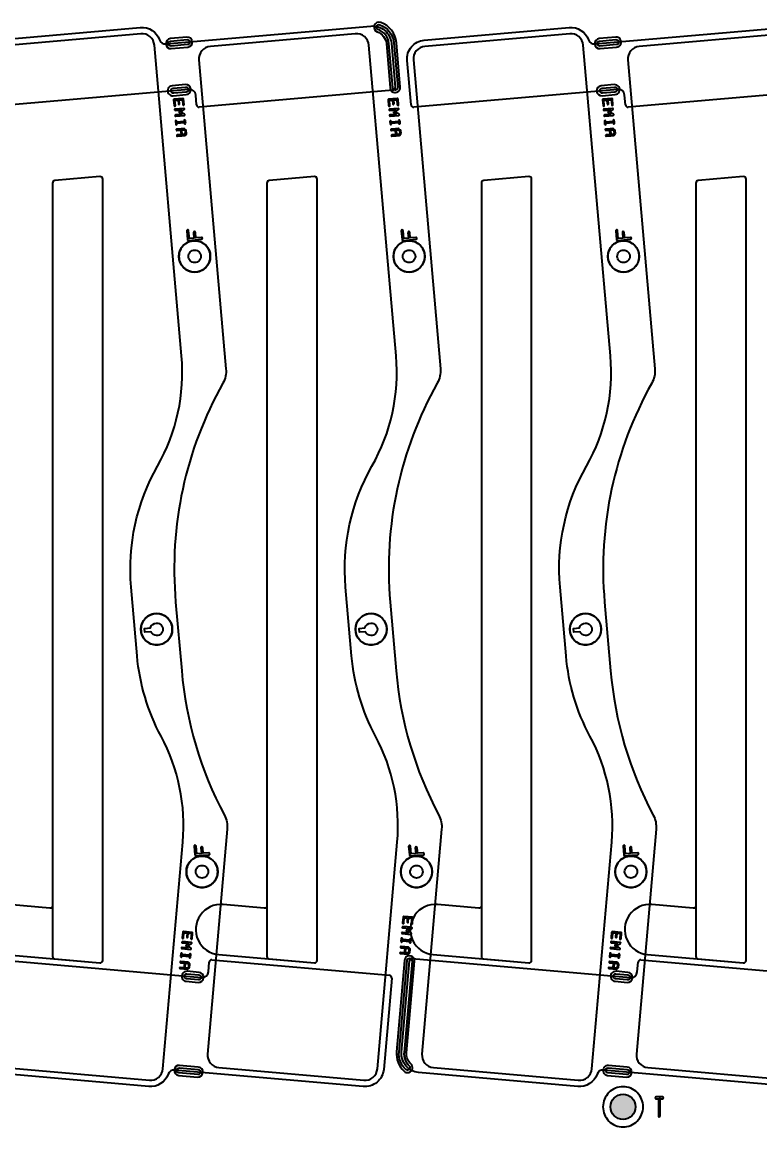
# Model space of a CAD drawing. Extents: x 2864 to 3941, y 2420 to 3182.
# Drawn here: x 3584 to 3642.8, y 2841.1 to 2929.2 of the extents above; entities that cross this region are included whole.
import ezdxf

# ---------------------------------------------------------------- set-up
doc = ezdxf.new("R2010")
doc.units = 0
for name, color, linetype in [('ada-b', 3, 'Continuous'), ('btr2_panel', 7, 'Continuous'), ('emi-panel', 2, 'Continuous'), ('emia-block-b', 5, 'Continuous')]:
    doc.layers.add(name, color=color, linetype=linetype)
doc.styles.get("Standard").update_dxf_attribs({"font": 'simplex.shx', "height": 2.7})

msp = doc.modelspace()

# ---------------------------------------------------------------- hatches: boundary and pattern name
at = {"layer": 'emia-block-b', "linetype": 'Continuous'}
msp.add_hatch(color=256, dxfattribs=at).paths.add_polyline_path([(3632.92607, 2842.74429, 1), (3630.92607, 2842.74429, 1)])

# ---------------------------------------------------------------- linework, layer by layer
at = {"layer": 'ada-b', "linetype": 'Continuous'}
for points in [[(3590.4348, 2854.41597), (3590.43502, 2916.70777, 0.440004), (3590.21759, 2916.907), (3586.61713, 2916.592, 0.388891), (3586.43456, 2916.39276), (3586.43462, 2858.78117, -0.440016), (3586.2172, 2858.58193), (3582.93462, 2858.86914, 1), (3582.58616, 2854.88432), (3590.21738, 2854.21674, 0.44002)], [(3590.43491, 2854.41598), (3590.43502, 2916.70777, 0.440004), (3590.21759, 2916.907), (3586.61713, 2916.592, 0.388891), (3586.43456, 2916.39276), (3586.43453, 2854.7309, 0.388895), (3586.61711, 2854.53166), (3590.21746, 2854.21672, 0.440063)], [(3607.5348, 2854.41597), (3607.53502, 2916.70777, 0.440004), (3607.31759, 2916.907), (3603.71713, 2916.592, 0.388891), (3603.53456, 2916.39276), (3603.53462, 2858.78117, -0.440016), (3603.3172, 2858.58193), (3600.03462, 2858.86914, 1), (3599.68616, 2854.88432), (3607.31738, 2854.21674, 0.44002)], [(3607.53491, 2854.41598), (3607.53502, 2916.70777, 0.440004), (3607.31759, 2916.907), (3603.71713, 2916.592, 0.388891), (3603.53456, 2916.39276), (3603.53453, 2854.7309, 0.388895), (3603.71711, 2854.53166), (3607.31746, 2854.21672, 0.440063)], [(3624.6348, 2854.41597), (3624.63502, 2916.70777, 0.440004), (3624.41759, 2916.907), (3620.81713, 2916.592, 0.388891), (3620.63456, 2916.39276), (3620.63462, 2858.78117, -0.440016), (3620.4172, 2858.58193), (3617.13462, 2858.86914, 1), (3616.78616, 2854.88432), (3624.41738, 2854.21674, 0.44002)], [(3624.63491, 2854.41598), (3624.63502, 2916.70777, 0.440004), (3624.41759, 2916.907), (3620.81713, 2916.592, 0.388891), (3620.63456, 2916.39276), (3620.63453, 2854.7309, 0.388895), (3620.81711, 2854.53166), (3624.41746, 2854.21672, 0.440063)], [(3641.7348, 2854.41597), (3641.73502, 2916.70777, 0.440004), (3641.51759, 2916.907), (3637.91713, 2916.592, 0.388891), (3637.73456, 2916.39276), (3637.73462, 2858.78117, -0.440016), (3637.5172, 2858.58193), (3634.23462, 2858.86914, 1), (3633.88616, 2854.88432), (3641.51738, 2854.21674, 0.44002)], [(3641.73491, 2854.41598), (3641.73502, 2916.70777, 0.440004), (3641.51759, 2916.907), (3637.91713, 2916.592, 0.388891), (3637.73456, 2916.39276), (3637.73453, 2854.7309, 0.388895), (3637.91711, 2854.53166), (3641.51746, 2854.21672, 0.440063)]]:
    msp.add_lwpolyline(points, format="xyb", close=True, dxfattribs=at)
at = {"layer": 'btr2_panel'}
for p, q in [((3596.96658, 2921.87186), (3596.66582, 2922.03646)), ((3614.06658, 2921.87186), (3613.76582, 2922.03646)), ((3631.16658, 2921.87186), (3630.86582, 2922.03646)), ((3614.77996, 2856.79704), (3615.08072, 2856.96164)), ((3597.21187, 2855.59784), (3597.51264, 2855.76244)), ((3631.41187, 2855.59784), (3631.71264, 2855.76244))]:
    msp.add_line(p, q, dxfattribs=at)
at = {"layer": 'btr2_panel', "linetype": 'Continuous'}
for points in [[(3612.60555, 2929.19751, 1), (3612.33259, 2928.44552, -0.291712), (3613.05308, 2927.5074), (3613.36265, 2923.96908, 1), (3614.1596, 2924.0388)], [(3613.96036, 2924.02137, -1), (3613.56188, 2923.98651), (3613.25232, 2927.52483, 0.29171), (3612.40083, 2928.63351, -1), (3612.53731, 2929.00951)], [(3612.53731, 2929.00951, -0.291711), (3613.6508, 2927.55969), (3613.96036, 2924.02137)], [(3614.1596, 2924.0388), (3613.85004, 2927.57712, 0.291712), (3612.60555, 2929.19751)], [(3596.66582, 2922.03646), (3596.93339, 2922.25075, 0.742511), (3596.89782, 2922.33962), (3596.2051, 2922.27902, 1), (3596.21382, 2922.1794), (3596.74202, 2922.22561)], [(3596.77371, 2921.86342), (3596.24551, 2921.81721, 1), (3596.25422, 2921.71759), (3596.94682, 2921.77818, 0.743044), (3596.96658, 2921.87186)], [(3596.74202, 2922.22561), (3596.54487, 2922.06771, 0.53607), (3596.55202, 2921.98474), (3596.77371, 2921.86342)], [(3613.76582, 2922.03646), (3614.03339, 2922.25075, 0.742511), (3613.99782, 2922.33962), (3613.3051, 2922.27902, 1), (3613.31382, 2922.1794), (3613.84202, 2922.22561)], [(3613.87371, 2921.86342), (3613.34551, 2921.81721, 1), (3613.35422, 2921.71759), (3614.04682, 2921.77818, 0.743044), (3614.06658, 2921.87186)], [(3613.84202, 2922.22561), (3613.64487, 2922.06771, 0.53607), (3613.65202, 2921.98474), (3613.87371, 2921.86342)], [(3630.86582, 2922.03646), (3631.13339, 2922.25075, 0.742511), (3631.09782, 2922.33962), (3630.4051, 2922.27902, 1), (3630.41382, 2922.1794), (3630.94202, 2922.22561)], [(3630.97371, 2921.86342), (3630.44551, 2921.81721, 1), (3630.45422, 2921.71759), (3631.14682, 2921.77818, 0.743044), (3631.16658, 2921.87186)], [(3630.94202, 2922.22561), (3630.74487, 2922.06771, 0.53607), (3630.75202, 2921.98474), (3630.97371, 2921.86342)], [(3614.85616, 2856.60789), (3614.32796, 2856.65411, 1), (3614.31924, 2856.55449), (3615.01172, 2856.49391, 0.743963), (3615.04757, 2856.58272), (3614.77996, 2856.79704)], [(3615.08072, 2856.96164, 0.74498), (3615.0607, 2857.05535), (3614.36836, 2857.11592, 1), (3614.35965, 2857.0163), (3614.88785, 2856.97009)], [(3614.88785, 2856.97009), (3614.66616, 2856.84876, 0.537055), (3614.65913, 2856.7657), (3614.85616, 2856.60789)], [(3597.28808, 2855.40869), (3596.75988, 2855.4549, 1), (3596.75116, 2855.35528), (3597.44363, 2855.2947, 0.743963), (3597.47949, 2855.38352), (3597.21187, 2855.59784)], [(3597.51264, 2855.76244, 0.74498), (3597.49262, 2855.85614), (3596.80028, 2855.91671, 1), (3596.79157, 2855.81709), (3597.31977, 2855.77088)], [(3597.31977, 2855.77088), (3597.09807, 2855.64956, 0.537055), (3597.09104, 2855.56649), (3597.28808, 2855.40869)], [(3631.48808, 2855.40869), (3630.95988, 2855.4549, 1), (3630.95116, 2855.35528), (3631.64363, 2855.2947, 0.743963), (3631.67949, 2855.38352), (3631.41187, 2855.59784)], [(3631.71264, 2855.76244, 0.74498), (3631.69262, 2855.85614), (3631.00028, 2855.91671, 1), (3630.99157, 2855.81709), (3631.51977, 2855.77088)], [(3631.51977, 2855.77088), (3631.29807, 2855.64956, 0.537055), (3631.29104, 2855.56649), (3631.48808, 2855.40869)], [(3615.30066, 2854.35039, 1), (3614.50371, 2854.42012), (3613.86608, 2847.13235, 0.230922), (3614.46335, 2845.57684)], [(3614.59972, 2845.72314, -0.230922), (3614.06532, 2847.11492), (3614.70295, 2854.40269, -1), (3615.10143, 2854.36783)], [(3615.10143, 2854.36783), (3614.4638, 2847.08005, 0.230923), (3614.87247, 2846.01574, -1), (3614.59972, 2845.72314)], [(3614.46335, 2845.57684, 1), (3615.00884, 2846.16203, -0.230922), (3614.66304, 2847.06262), (3615.30066, 2854.35039)]]:
    msp.add_lwpolyline(points, format="xyb", dxfattribs=at)
for points in [[(3596.82299, 2863.84536, 0.145892), (3595.08788, 2872.29719, -0.101585), (3593.18035, 2878.69528), (3592.701, 2884.17421, -0.152268), (3594.80892, 2893.82848, 0.152268), (3596.72597, 2902.61012), (3594.55841, 2927.38538, 0.414215), (3593.47507, 2928.29442), (3581.91928, 2927.28342, 0.414215), (3581.01024, 2926.20007), (3583.16427, 2901.57941, -0.151039), (3582.91521, 2900.42479, 0.151026), (3579.15283, 2882.9889), (3579.63217, 2877.50997, 0.100411), (3583.03641, 2865.99401, -0.144694), (3583.2619, 2864.88277), (3581.6932, 2846.95482, 0.414156), (3582.60229, 2845.87153), (3594.15812, 2844.86035, 0.414232), (3595.24148, 2845.76932)], [(3597.21208, 2927.22569, 1), (3597.14236, 2928.02265), (3595.83518, 2927.90828, 1), (3595.90491, 2927.11133)], [(3597.19465, 2927.42493), (3595.88747, 2927.31057, -1), (3595.85261, 2927.70905), (3597.15979, 2927.82341, -1)], [(3613.92299, 2863.84536, 0.145892), (3612.18788, 2872.29719, -0.101585), (3610.28035, 2878.69528), (3609.801, 2884.17421, -0.152268), (3611.90892, 2893.82848, 0.152268), (3613.82597, 2902.61012), (3611.65841, 2927.38538, 0.414215), (3610.57507, 2928.29442), (3599.01928, 2927.28342, 0.414215), (3598.11024, 2926.20007), (3600.26427, 2901.57941, -0.151039), (3600.01521, 2900.42479, 0.151026), (3596.25283, 2882.9889), (3596.73217, 2877.50997, 0.100411), (3600.13641, 2865.99401, -0.144694), (3600.3619, 2864.88277), (3598.7932, 2846.95482, 0.414156), (3599.70229, 2845.87153), (3611.25812, 2844.86035, 0.414232), (3612.34148, 2845.76932)], [(3631.02299, 2863.84536, 0.145892), (3629.28788, 2872.29719, -0.101585), (3627.38035, 2878.69528), (3626.901, 2884.17421, -0.152268), (3629.00892, 2893.82848, 0.152268), (3630.92597, 2902.61012), (3628.75841, 2927.38538, 0.414215), (3627.67507, 2928.29442), (3616.11928, 2927.28342, 0.414215), (3615.21024, 2926.20007), (3617.36427, 2901.57941, -0.151039), (3617.11521, 2900.42479, 0.151026), (3613.35283, 2882.9889), (3613.83217, 2877.50997, 0.100411), (3617.23641, 2865.99401, -0.144694), (3617.4619, 2864.88277), (3615.8932, 2846.95482, 0.414156), (3616.80229, 2845.87153), (3628.35812, 2844.86035, 0.414232), (3629.44148, 2845.76932)], [(3631.41208, 2927.22569, 1), (3631.34236, 2928.02265), (3630.03518, 2927.90828, 1), (3630.10491, 2927.11133)], [(3631.39465, 2927.42493), (3630.08747, 2927.31057, -1), (3630.05261, 2927.70905), (3631.35979, 2927.82341, -1)], [(3648.12299, 2863.84536, 0.145892), (3646.38788, 2872.29719, -0.101585), (3644.48035, 2878.69528), (3644.001, 2884.17421, -0.152268), (3646.10892, 2893.82848, 0.152268), (3648.02597, 2902.61012), (3645.85841, 2927.38538, 0.414215), (3644.77507, 2928.29442), (3633.21928, 2927.28342, 0.414215), (3632.31024, 2926.20007), (3634.46427, 2901.57941, -0.151039), (3634.21521, 2900.42479, 0.151026), (3630.45283, 2882.9889), (3630.93217, 2877.50997, 0.100411), (3634.33641, 2865.99401, -0.144694), (3634.5619, 2864.88277), (3632.9932, 2846.95482, 0.414156), (3633.90229, 2845.87153), (3645.45812, 2844.86035, 0.414232), (3646.54148, 2845.76932)], [(3597.09833, 2923.4399, 1), (3597.0286, 2924.23686), (3595.97917, 2924.14504, 1), (3596.0489, 2923.34809)], [(3631.29833, 2923.4399, 1), (3631.2286, 2924.23686), (3630.17917, 2924.14504, 1), (3630.2489, 2923.34809)], [(3597.08089, 2923.63914), (3596.09948, 2923.55328, -1), (3596.06462, 2923.95176), (3597.04603, 2924.03762, -1)], [(3631.28089, 2923.63914), (3630.29948, 2923.55328, -1), (3630.26462, 2923.95176), (3631.24603, 2924.03762, -1)], [(3596.92267, 2922.62931), (3596.88226, 2923.09113, 0.414255), (3596.8281, 2923.13658), (3596.13538, 2923.07597, 0.414255), (3596.08993, 2923.02181), (3596.13033, 2922.55999, 1), (3596.22995, 2922.56871), (3596.1939, 2922.98071), (3596.44064, 2923.0023), (3596.46659, 2922.70575, 1), (3596.56621, 2922.71446), (3596.54026, 2923.01101), (3596.787, 2923.0326), (3596.82305, 2922.6206, 1)], [(3614.02267, 2922.62931), (3613.98226, 2923.09113, 0.414255), (3613.9281, 2923.13658), (3613.23538, 2923.07597, 0.414255), (3613.18993, 2923.02181), (3613.23033, 2922.55999, 1), (3613.32995, 2922.56871), (3613.2939, 2922.98071), (3613.54064, 2923.0023), (3613.56659, 2922.70575, 1), (3613.66621, 2922.71446), (3613.64026, 2923.01101), (3613.887, 2923.0326), (3613.92305, 2922.6206, 1)], [(3631.12267, 2922.62931), (3631.08226, 2923.09113, 0.414255), (3631.0281, 2923.13658), (3630.33538, 2923.07597, 0.414255), (3630.28993, 2923.02181), (3630.33033, 2922.55999, 1), (3630.42995, 2922.56871), (3630.3939, 2922.98071), (3630.64064, 2923.0023), (3630.66659, 2922.70575, 1), (3630.76621, 2922.71446), (3630.74026, 2923.01101), (3630.987, 2923.0326), (3631.02305, 2922.6206, 1)], [(3597.05201, 2921.15085), (3597.04192, 2921.2662), (3597.0419, 2921.26641), (3597.03181, 2921.38176, 1), (3596.93219, 2921.37305), (3596.93794, 2921.3074), (3596.34484, 2921.25551), (3596.3391, 2921.32116, 1), (3596.23948, 2921.31244), (3596.25968, 2921.08153, 1), (3596.3593, 2921.09025), (3596.35356, 2921.15589), (3596.94665, 2921.20778), (3596.95239, 2921.14214, 1)], [(3597.12172, 2920.35409), (3597.10156, 2920.58461, 0.2), (3597.08387, 2920.61875), (3596.95832, 2920.7241, 0.199997), (3596.92163, 2920.73559), (3596.69127, 2920.71544), (3596.69055, 2920.71538), (3596.34455, 2920.68511, 1), (3596.35327, 2920.58549), (3596.64982, 2920.61143), (3596.68151, 2920.24924), (3596.38496, 2920.22329, 1), (3596.39367, 2920.12367), (3596.73989, 2920.15396), (3596.74017, 2920.15399), (3596.97074, 2920.17416, 0.2), (3597.00488, 2920.19185), (3597.11023, 2920.3174, 0.199997)], [(3614.15201, 2921.15085), (3614.14192, 2921.2662), (3614.1419, 2921.26641), (3614.13181, 2921.38176, 1), (3614.03219, 2921.37305), (3614.03794, 2921.3074), (3613.44484, 2921.25551), (3613.4391, 2921.32116, 1), (3613.33948, 2921.31244), (3613.35968, 2921.08153, 1), (3613.4593, 2921.09025), (3613.45356, 2921.15589), (3614.04665, 2921.20778), (3614.05239, 2921.14214, 1)], [(3614.22172, 2920.35409), (3614.20156, 2920.58461, 0.2), (3614.18387, 2920.61875), (3614.05832, 2920.7241, 0.199997), (3614.02163, 2920.73559), (3613.79127, 2920.71544), (3613.79055, 2920.71538), (3613.44455, 2920.68511, 1), (3613.45327, 2920.58549), (3613.74982, 2920.61143), (3613.78151, 2920.24924), (3613.48496, 2920.22329, 1), (3613.49367, 2920.12367), (3613.83989, 2920.15396), (3613.84017, 2920.15399), (3614.07074, 2920.17416, 0.2), (3614.10488, 2920.19185), (3614.21023, 2920.3174, 0.199997)], [(3631.25201, 2921.15085), (3631.24192, 2921.2662), (3631.2419, 2921.26641), (3631.23181, 2921.38176, 1), (3631.13219, 2921.37305), (3631.13794, 2921.3074), (3630.54484, 2921.25551), (3630.5391, 2921.32116, 1), (3630.43948, 2921.31244), (3630.45968, 2921.08153, 1), (3630.5593, 2921.09025), (3630.55356, 2921.15589), (3631.14665, 2921.20778), (3631.15239, 2921.14214, 1)], [(3631.32172, 2920.35409), (3631.30156, 2920.58461, 0.2), (3631.28387, 2920.61875), (3631.15832, 2920.7241, 0.199997), (3631.12163, 2920.73559), (3630.89127, 2920.71544), (3630.89055, 2920.71538), (3630.54455, 2920.68511, 1), (3630.55327, 2920.58549), (3630.84982, 2920.61143), (3630.88151, 2920.24924), (3630.58496, 2920.22329, 1), (3630.59367, 2920.12367), (3630.93989, 2920.15396), (3630.94017, 2920.15399), (3631.17074, 2920.17416, 0.2), (3631.20488, 2920.19185), (3631.31023, 2920.3174, 0.199997)], [(3598.32148, 2911.9056, 1), (3598.30841, 2912.05503), (3597.86359, 2912.01611), (3597.82467, 2912.46093, 1), (3597.67524, 2912.44786), (3597.71416, 2912.00304), (3597.34405, 2911.97066), (3597.28998, 2912.58866, 1), (3597.14055, 2912.57559), (3597.20115, 2911.88287, 0.414234), (3597.28241, 2911.81469), (3597.8015, 2911.86011), (3597.80239, 2911.86018)], [(3615.42148, 2911.9056, 1), (3615.40841, 2912.05503), (3614.96359, 2912.01611), (3614.92467, 2912.46093, 1), (3614.77524, 2912.44786), (3614.81416, 2912.00304), (3614.44405, 2911.97066), (3614.38998, 2912.58866, 1), (3614.24055, 2912.57559), (3614.30115, 2911.88287, 0.414234), (3614.38241, 2911.81469), (3614.9015, 2911.86011), (3614.90239, 2911.86018)], [(3632.52148, 2911.9056, 1), (3632.50841, 2912.05503), (3632.06359, 2912.01611), (3632.02467, 2912.46093, 1), (3631.87524, 2912.44786), (3631.91416, 2912.00304), (3631.54405, 2911.97066), (3631.48998, 2912.58866, 1), (3631.34055, 2912.57559), (3631.40115, 2911.88287, 0.414234), (3631.48241, 2911.81469), (3632.0015, 2911.86011), (3632.00239, 2911.86018)], [(3599.01724, 2910.54396, 0.414215), (3597.76724, 2911.79396, 0.414215), (3596.51724, 2910.54396, 0.414215), (3597.76724, 2909.29396, 0.414215)], [(3598.26724, 2910.54396, -0.414217), (3597.76724, 2910.04396, -0.414217), (3597.26724, 2910.54396, -0.414217), (3597.76724, 2911.04396, -0.414217)], [(3616.11724, 2910.54396, 0.414215), (3614.86724, 2911.79396, 0.414215), (3613.61724, 2910.54396, 0.414215), (3614.86724, 2909.29396, 0.414215)], [(3615.36724, 2910.54396, -0.414217), (3614.86724, 2910.04396, -0.414217), (3614.36724, 2910.54396, -0.414217), (3614.86724, 2911.04396, -0.414217)], [(3633.21724, 2910.54396, 0.414215), (3631.96724, 2911.79396, 0.414215), (3630.71724, 2910.54396, 0.414215), (3631.96724, 2909.29396, 0.414215)], [(3632.46724, 2910.54396, -0.414217), (3631.96724, 2910.04396, -0.414217), (3631.46724, 2910.54396, -0.414217), (3631.96724, 2911.04396, -0.414217)], [(3595.98671, 2880.816, 0.414215), (3594.73671, 2882.066, 0.414215), (3593.48671, 2880.816, 0.414215), (3594.73671, 2879.566, 0.414215)], [(3613.08671, 2880.816, 0.414215), (3611.83671, 2882.066, 0.414215), (3610.58671, 2880.816, 0.414215), (3611.83671, 2879.566, 0.414215)], [(3630.18671, 2880.816, 0.414215), (3628.93671, 2882.066, 0.414215), (3627.68671, 2880.816, 0.414215), (3628.93671, 2879.566, 0.414215)], [(3595.23671, 2880.816, -0.414217), (3594.73671, 2880.316, -0.303552), (3594.27463, 2880.625), (3593.80226, 2880.58368), (3593.77612, 2880.88254), (3594.24849, 2880.92386, -0.351876), (3594.73671, 2881.316, -0.414217)], [(3612.33671, 2880.816, -0.414217), (3611.83671, 2880.316, -0.303552), (3611.37463, 2880.625), (3610.90226, 2880.58368), (3610.87612, 2880.88254), (3611.34849, 2880.92386, -0.351876), (3611.83671, 2881.316, -0.414217)], [(3629.43671, 2880.816, -0.414217), (3628.93671, 2880.316, -0.303552), (3628.47463, 2880.625), (3628.00226, 2880.58368), (3627.97612, 2880.88254), (3628.44849, 2880.92386, -0.351876), (3628.93671, 2881.316, -0.414217)], [(3598.90852, 2862.84674, 1), (3598.89544, 2862.99617), (3598.45062, 2862.95726), (3598.4117, 2863.40208, 1), (3598.26227, 2863.389), (3598.30119, 2862.94418), (3597.93108, 2862.9118), (3597.87701, 2863.52981, 1), (3597.72758, 2863.51673), (3597.78819, 2862.82401, 0.414234), (3597.86944, 2862.75584), (3598.38853, 2862.80125), (3598.38943, 2862.80133)], [(3616.00852, 2862.84674, 1), (3615.99544, 2862.99617), (3615.55062, 2862.95726), (3615.5117, 2863.40208, 1), (3615.36227, 2863.389), (3615.40119, 2862.94418), (3615.03108, 2862.9118), (3614.97701, 2863.52981, 1), (3614.82758, 2863.51673), (3614.88819, 2862.82401, 0.414234), (3614.96944, 2862.75584), (3615.48853, 2862.80125), (3615.48943, 2862.80133)], [(3633.10852, 2862.84674, 1), (3633.09544, 2862.99617), (3632.65062, 2862.95726), (3632.6117, 2863.40208, 1), (3632.46227, 2863.389), (3632.50119, 2862.94418), (3632.13108, 2862.9118), (3632.07701, 2863.52981, 1), (3631.92758, 2863.51673), (3631.98819, 2862.82401, 0.414234), (3632.06944, 2862.75584), (3632.58853, 2862.80125), (3632.58943, 2862.80133)], [(3599.60427, 2861.4851, 0.414215), (3598.35427, 2862.7351, 0.414215), (3597.10427, 2861.4851, 0.414215), (3598.35427, 2860.2351, 0.414215)], [(3616.70427, 2861.4851, 0.414215), (3615.45427, 2862.7351, 0.414215), (3614.20427, 2861.4851, 0.414215), (3615.45427, 2860.2351, 0.414215)], [(3633.80427, 2861.4851, 0.414215), (3632.55427, 2862.7351, 0.414215), (3631.30427, 2861.4851, 0.414215), (3632.55427, 2860.2351, 0.414215)], [(3598.85427, 2861.4851, -0.414217), (3598.35427, 2860.9851, -0.414217), (3597.85427, 2861.4851, -0.414217), (3598.35427, 2861.9851, -0.414217)], [(3615.95427, 2861.4851, -0.414217), (3615.45427, 2860.9851, -0.414217), (3614.95427, 2861.4851, -0.414217), (3615.45427, 2861.9851, -0.414217)], [(3633.05427, 2861.4851, -0.414217), (3632.55427, 2860.9851, -0.414217), (3632.05427, 2861.4851, -0.414217), (3632.55427, 2861.9851, -0.414217)], [(3615.17625, 2857.7981, 0.414255), (3615.1308, 2857.85227), (3614.43808, 2857.91287, 0.414249), (3614.38392, 2857.86742), (3614.34352, 2857.40561, 1), (3614.44313, 2857.3969), (3614.47918, 2857.8089), (3614.72592, 2857.78731), (3614.69998, 2857.49076, 1), (3614.79959, 2857.48205), (3614.82554, 2857.7786), (3615.07228, 2857.75701), (3615.03623, 2857.34501, 1), (3615.13585, 2857.33629)], [(3597.60817, 2856.5989, 0.414255), (3597.56272, 2856.65307), (3596.87, 2856.71367, 0.414249), (3596.81584, 2856.66822), (3596.77544, 2856.20641, 1), (3596.87505, 2856.19769), (3596.9111, 2856.60969), (3597.15784, 2856.58811), (3597.13189, 2856.29156, 1), (3597.23151, 2856.28284), (3597.25745, 2856.57939), (3597.50419, 2856.55781), (3597.46815, 2856.1458, 1), (3597.56777, 2856.13709)], [(3631.80817, 2856.5989, 0.414255), (3631.76272, 2856.65307), (3631.07, 2856.71367, 0.414249), (3631.01584, 2856.66822), (3630.97544, 2856.20641, 1), (3631.07505, 2856.19769), (3631.1111, 2856.60969), (3631.35784, 2856.58811), (3631.33189, 2856.29156, 1), (3631.43151, 2856.28284), (3631.45745, 2856.57939), (3631.70419, 2856.55781), (3631.66815, 2856.1458, 1), (3631.76777, 2856.13709)], [(3614.95698, 2855.29178, 0.200109), (3614.94533, 2855.32845), (3614.84026, 2855.45367, 0.200125), (3614.80618, 2855.4715), (3614.22891, 2855.52201, 1), (3614.2202, 2855.42239), (3614.51675, 2855.39644), (3614.48506, 2855.03425), (3614.18851, 2855.0602, 1), (3614.17979, 2854.96058), (3614.75706, 2854.91007, 0.200133), (3614.79372, 2854.92172), (3614.91894, 2855.02679, 0.200125), (3614.93678, 2855.06088)], [(3615.0267, 2856.08874, 1), (3614.92708, 2856.09746), (3614.92134, 2856.03181), (3614.32825, 2856.0837), (3614.33399, 2856.14934, 1), (3614.23437, 2856.15806), (3614.21417, 2855.92715, 1), (3614.31379, 2855.91844), (3614.31953, 2855.98408), (3614.91263, 2855.93219), (3614.90688, 2855.86655, 1), (3615.0065, 2855.85783)], [(3597.45862, 2854.88953, 1), (3597.359, 2854.89825), (3597.35326, 2854.83261), (3596.76016, 2854.88449), (3596.76591, 2854.95014, 1), (3596.66629, 2854.95885), (3596.64609, 2854.72795, 1), (3596.74571, 2854.71923), (3596.75145, 2854.78487), (3597.34454, 2854.73299), (3597.3388, 2854.66734, 1), (3597.43842, 2854.65863)], [(3631.65862, 2854.88953, 1), (3631.559, 2854.89825), (3631.55326, 2854.83261), (3630.96016, 2854.88449), (3630.96591, 2854.95014, 1), (3630.86629, 2854.95885), (3630.84609, 2854.72795, 1), (3630.94571, 2854.71923), (3630.95145, 2854.78487), (3631.54454, 2854.73299), (3631.5388, 2854.66734, 1), (3631.63842, 2854.65863)], [(3597.38889, 2854.09258, 0.200109), (3597.37725, 2854.12924), (3597.27218, 2854.25446, 0.200125), (3597.23809, 2854.2723), (3596.66083, 2854.3228, 1), (3596.65212, 2854.22318), (3596.94866, 2854.19724), (3596.91698, 2853.83505), (3596.62043, 2853.86099, 1), (3596.61171, 2853.76137), (3597.18897, 2853.71087, 0.200133), (3597.22564, 2853.72252), (3597.35086, 2853.82759, 0.200125), (3597.3687, 2853.86167)], [(3631.58889, 2854.09258, 0.200109), (3631.57725, 2854.12924), (3631.47218, 2854.25446, 0.200125), (3631.43809, 2854.2723), (3630.86083, 2854.3228, 1), (3630.85212, 2854.22318), (3631.14866, 2854.19724), (3631.11698, 2853.83505), (3630.82043, 2853.86099, 1), (3630.81171, 2853.76137), (3631.38897, 2853.71087, 0.200133), (3631.42564, 2853.72252), (3631.55086, 2853.82759, 0.200125), (3631.5687, 2853.86167)], [(3598.121, 2853.46384), (3597.17004, 2853.54702, 1), (3597.10032, 2852.75007), (3598.05128, 2852.66688, 1)], [(3598.10357, 2853.2646, -1), (3598.06871, 2852.86612), (3597.11775, 2852.94931, -1), (3597.15261, 2853.34779)], [(3632.321, 2853.46384), (3631.37004, 2853.54702, 1), (3631.30032, 2852.75007), (3632.25128, 2852.66688, 1)], [(3632.30357, 2853.2646, -1), (3632.26871, 2852.86612), (3631.31775, 2852.94931, -1), (3631.35261, 2853.34779)], [(3598.06078, 2845.91478), (3596.56806, 2846.0454, 1), (3596.49833, 2845.24845), (3597.99105, 2845.11783, 1)], [(3598.04335, 2845.71554, -1), (3598.00848, 2845.31707), (3596.51576, 2845.44769, -1), (3596.55063, 2845.84616)], [(3632.26078, 2845.91478), (3630.76806, 2846.0454, 1), (3630.69833, 2845.24845), (3632.19105, 2845.11783, 1)], [(3632.24335, 2845.71554, -1), (3632.20848, 2845.31707), (3630.71576, 2845.44769, -1), (3630.75063, 2845.84616)], [(3633.52602, 2842.74429, 0.414214), (3631.92607, 2844.34424, 0.414214), (3630.32613, 2842.74429, 0.414214), (3631.92607, 2841.14435, 0.414214)], [(3635.06509, 2843.38421, 1), (3635.06509, 2843.53421), (3634.81675, 2843.53421), (3634.5684, 2843.53421, 1), (3634.5684, 2843.38421), (3634.74175, 2843.38421), (3634.74175, 2842.01881, 1), (3634.89175, 2842.01881), (3634.89175, 2843.38421)]]:
    msp.add_lwpolyline(points, format="xyb", close=True, dxfattribs=at)
for points in [[(3597.02031, 2920.36582), (3596.94159, 2920.27199), (3596.78113, 2920.25795), (3596.74944, 2920.62015), (3596.9099, 2920.63418), (3597.00372, 2920.55546)], [(3614.12031, 2920.36582), (3614.04159, 2920.27199), (3613.88113, 2920.25795), (3613.84944, 2920.62015), (3614.0099, 2920.63418), (3614.10372, 2920.55546)], [(3631.22031, 2920.36582), (3631.14159, 2920.27199), (3630.98113, 2920.25795), (3630.94944, 2920.62015), (3631.1099, 2920.63418), (3631.20372, 2920.55546)], [(3614.85555, 2855.27987), (3614.83896, 2855.09022), (3614.74514, 2855.0115), (3614.58468, 2855.02554), (3614.61636, 2855.38773), (3614.77683, 2855.37369)], [(3597.28747, 2854.08066), (3597.27088, 2853.89102), (3597.17706, 2853.81229), (3597.0166, 2853.82633), (3597.04828, 2854.18852), (3597.20875, 2854.17448)], [(3631.48747, 2854.08066), (3631.47088, 2853.89102), (3631.37706, 2853.81229), (3631.2166, 2853.82633), (3631.24828, 2854.18852), (3631.40875, 2854.17448)]]:
    msp.add_lwpolyline(points, close=True, dxfattribs=at)
at = {"layer": 'emi-panel'}
for p, q in [((3597.31115, 2923.86005), (3581.03838, 2922.43637)), ((3597.92171, 2922.61817), (3597.85282, 2923.40553)), ((3613.57931, 2923.78727), (3598.13838, 2922.43637)), ((3631.51115, 2923.86005), (3615.23838, 2922.43637)), ((3632.12171, 2922.61817), (3632.05282, 2923.40553)), ((3647.77931, 2923.78727), (3632.33838, 2922.43637)), ((3580.91886, 2854.56707), (3598.32221, 2853.04471)), ((3598.86388, 2853.49923), (3598.93275, 2854.28637)), ((3599.14942, 2854.46817), (3613.29536, 2853.23075)), ((3615.11886, 2854.56707), (3632.52221, 2853.04471)), ((3633.06388, 2853.49923), (3633.13275, 2854.28637)), ((3633.34942, 2854.46817), (3647.49536, 2853.23075)), ((3613.47717, 2853.01409), (3612.8396, 2845.72593))]:
    msp.add_line(p, q, dxfattribs=at)
at = {"layer": 'emi-panel', "linetype": 'Continuous'}
for points in [[(3580.82171, 2922.61817), (3580.51215, 2926.15649, -0.414215), (3581.8757, 2927.78152), (3593.43149, 2928.79252, -0.340733), (3594.97425, 2927.80484)], [(3595.48749, 2927.47634), (3611.82654, 2928.90582, -0.414215), (3613.45156, 2927.54226), (3613.76112, 2924.00394)], [(3615.02171, 2922.61817), (3614.71215, 2926.15649, -0.414215), (3616.0757, 2927.78152), (3627.63149, 2928.79252, -0.340733), (3629.17425, 2927.80484)], [(3629.68749, 2927.47634), (3646.02654, 2928.90582, -0.414215), (3647.65156, 2927.54226), (3647.96112, 2924.00394)], [(3595.65729, 2845.3498, -0.340736), (3594.11452, 2844.36225), (3581.42818, 2845.47236, -0.414211), (3580.06456, 2847.09748), (3580.70219, 2854.38526)], [(3629.85729, 2845.3498, -0.340736), (3628.31452, 2844.36225), (3615.62818, 2845.47236, -0.414211), (3614.26456, 2847.09748), (3614.90219, 2854.38526)], [(3612.8396, 2845.72595, -0.414272), (3611.21452, 2844.36225), (3596.17105, 2845.67861)], [(3647.0396, 2845.72595, -0.414272), (3645.41452, 2844.36225), (3630.37105, 2845.67861)]]:
    msp.add_lwpolyline(points, format="xyb", dxfattribs=at)
at = {"layer": 'emi-panel'}
for centre, radius in [((3597.76724, 2910.54396), 1.25), ((3614.86724, 2910.54396), 1.25), ((3631.96724, 2910.54396), 1.25), ((3594.73671, 2880.816), 1.25), ((3611.83671, 2880.816), 1.25), ((3628.93671, 2880.816), 1.25), ((3598.35427, 2861.4851), 1.25), ((3615.45427, 2861.4851), 1.25), ((3632.55427, 2861.4851), 1.25), ((3631.92607, 2842.74429), 1)]:
    msp.add_circle(centre, radius, dxfattribs=at)
for centre, radius, start, end in [((3595.44394, 2927.97348), 0.49904, 199.749674, 275.006724), ((3629.64394, 2927.97348), 0.49904, 199.749674, 275.006724), ((3597.35473, 2923.36195), 0.5, 4.999956, 94.999956), ((3613.56188, 2923.98651), 0.2, 274.999677, 4.998963), ((3631.55473, 2923.36195), 0.5, 4.999956, 94.999956), ((3598.12095, 2922.63561), 0.2, 185.00039, 274.999677), ((3615.22095, 2922.63561), 0.2, 185.00039, 274.999677), ((3632.32095, 2922.63561), 0.2, 185.00039, 274.999677), ((3599.13199, 2854.26893), 0.2, 85.000292, 174.998865), ((3615.10143, 2854.36783), 0.2, 85.001068, 174.999641), ((3633.33199, 2854.26893), 0.2, 85.000292, 174.998865), ((3598.36578, 2853.54281), 0.5, 265.00072, 354.999839), ((3613.27794, 2853.03152), 0.2, 355.000323, 85.001037), ((3632.56578, 2853.54281), 0.5, 265.00072, 354.999839), ((3596.12744, 2845.18097), 0.49955, 84.9926, 160.246962), ((3630.32744, 2845.18097), 0.49955, 84.9926, 160.246962)]:
    msp.add_arc(centre, radius, start, end, dxfattribs=at)
at = {"layer": 'emia-block-b'}
msp.add_circle((3631.92607, 2842.74429), 1, dxfattribs=at)

# ---------------------------------------------------------------- texts
at = {"layer": 'emia-block-b', "width": 0.5625}
msp.add_text('T', height=1.6, dxfattribs=at).set_placement((3634.54009, 2841.94381))

doc.saveas('drawing.dxf')
